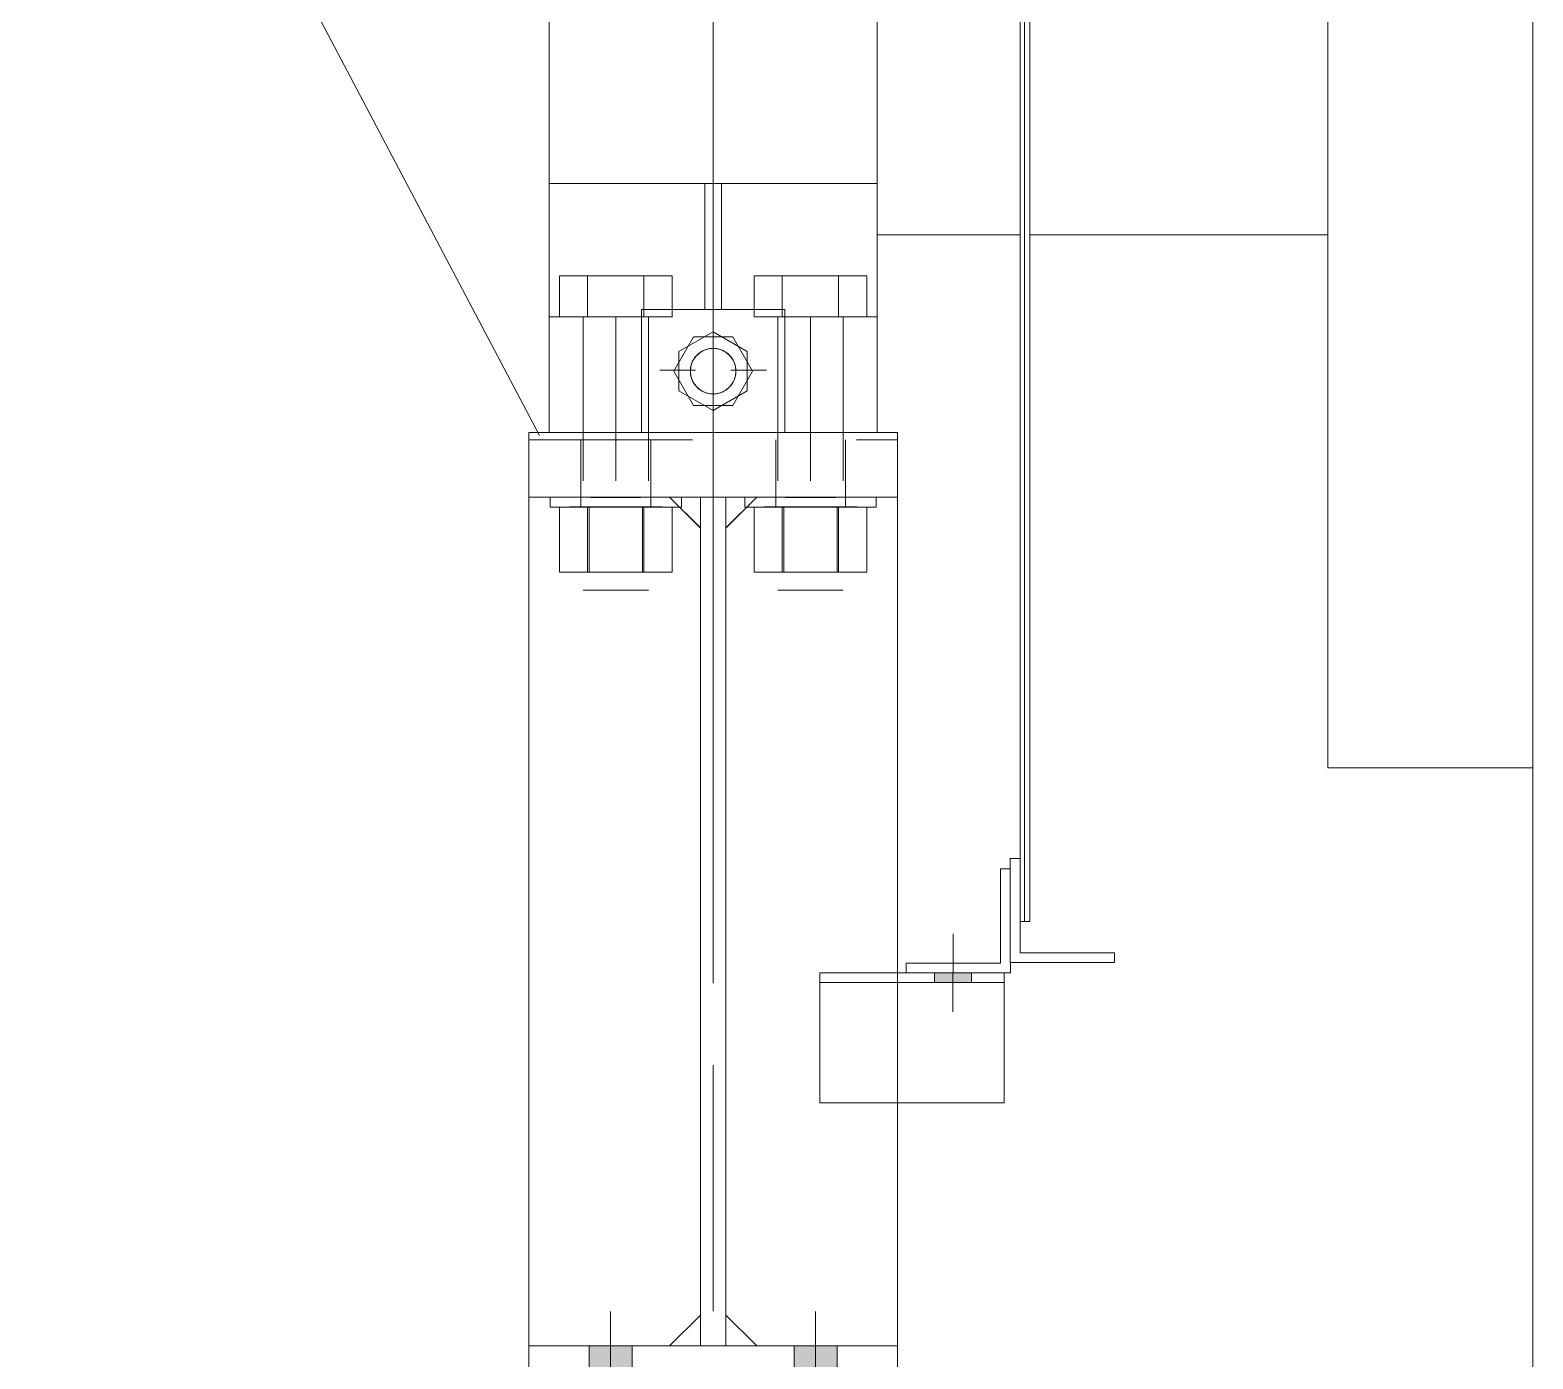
# Model space of a CAD drawing. Header units: millimetres. Extents: x 2 to 845, y 5 to 599.
# Drawn here: x 507.6 to 525.93, y 470.61 to 486.82 of the extents above; entities that cross this region are included whole.
import ezdxf

# ---------------------------------------------------------------- set-up
doc = ezdxf.new("R2010")
doc.units = ezdxf.units.MM
for name, pattern in [('XKITLINE00', [0]), ('XKITLINE02', [4, 2, -2]), ('XKITLINE06', [7, 3, -1, 2, -1])]:
    doc.linetypes.add(name, pattern=pattern)
for name, color, linetype, lineweight in [('Cota', 4, 'Continuous', 0), ('Grelha', 4, 'Continuous', 0), ('Marca da peça', 2, 'Continuous', 0), ('Objeto gráfico', 3, 'Continuous', 0), ('Parafuso', 3, 'Continuous', 0), ('Peça', 2, 'Continuous', 0)]:
    doc.layers.add(name, color=color, linetype=linetype, lineweight=lineweight)

# ---------------------------------------------------------------- blocks, each defined once
blk = doc.blocks.new('*A8')
at = {"layer": 'Grelha', "color": 7, "linetype": 'XKITLINE00', "lineweight": 0}
blk.add_line((515.93, 476.824), (515.93, 540.383), dxfattribs=at)
blk = doc.blocks.new('*A17')
at = {"layer": 'Peça', "color": 7, "linetype": 'XKITLINE02', "lineweight": 0}
for p, q in [((516.461, 481.119), (516.086, 480.744)), ((516.461, 481.119), (518.18, 481.119)), ((518.18, 481.119), (516.461, 481.119)), ((518.18, 470.769), (518.18, 481.119)), ((516.086, 480.744), (516.086, 471.144)), ((516.086, 471.144), (516.461, 470.769)), ((516.461, 470.769), (518.18, 470.769)), ((518.18, 470.769), (516.461, 470.769))]:
    blk.add_line(p, q, dxfattribs=at)
blk = doc.blocks.new('*A18')
at = {"layer": 'Peça', "color": 7, "linetype": 'XKITLINE02', "lineweight": 0}
for p, q in [((513.68, 481.12), (515.399, 481.12)), ((513.68, 481.12), (513.68, 470.77)), ((513.68, 481.12), (515.399, 481.12)), ((515.399, 481.12), (515.774, 480.745)), ((515.774, 480.745), (515.774, 471.145)), ((515.399, 470.77), (515.774, 471.145)), ((513.68, 470.77), (515.399, 470.77)), ((515.399, 470.77), (513.68, 470.77))]:
    blk.add_line(p, q, dxfattribs=at)
blk = doc.blocks.new('*A19')
at = {"layer": 'Peça', "color": 7, "linetype": 'XKITLINE02', "lineweight": 0}
for p, q in [((516.461, 481.12), (516.086, 480.745)), ((516.461, 481.12), (518.18, 481.12)), ((518.18, 481.12), (516.461, 481.12)), ((518.18, 470.77), (518.18, 481.12)), ((516.086, 480.745), (516.086, 471.145)), ((516.086, 471.145), (516.461, 470.77)), ((516.461, 470.77), (518.18, 470.77)), ((518.18, 470.77), (516.461, 470.77))]:
    blk.add_line(p, q, dxfattribs=at)
blk = doc.blocks.new('*A20')
at = {"layer": 'Peça', "color": 4, "linetype": 'XKITLINE00', "lineweight": 0}
for p, q in [((515.774, 481.12), (515.774, 470.769)), ((515.774, 481.119), (516.086, 481.119)), ((516.086, 470.769), (516.086, 481.12)), ((515.774, 470.769), (516.086, 470.769))]:
    blk.add_line(p, q, dxfattribs=at)
at = {"layer": 'Peça', "color": 7, "linetype": 'XKITLINE02', "lineweight": 0}
for p, q in [((515.774, 481.12), (516.086, 481.12)), ((515.774, 470.77), (516.086, 470.77))]:
    blk.add_line(p, q, dxfattribs=at)
blk = doc.blocks.new('*A21')
at = {"layer": 'Peça', "color": 7, "linetype": 'XKITLINE02', "lineweight": 0}
for p, q in [((515.449, 482.657), (515.69, 483.074)), ((515.69, 483.074), (516.171, 483.074)), ((515.69, 483.074), (516.171, 483.074)), ((516.171, 483.074), (516.411, 482.657)), ((515.449, 482.657), (515.69, 482.24)), ((516.411, 482.657), (516.171, 482.24)), ((515.69, 482.24), (516.171, 482.24)), ((516.171, 482.24), (515.69, 482.24))]:
    blk.add_line(p, q, dxfattribs=at)
for start, end in [(0, 180), (30, 210), (210, 30), (180, 0)]:
    blk.add_arc((515.93, 482.657), 0.278, start, end, dxfattribs=at)
blk = doc.blocks.new('*A22')
at = {"layer": 'Peça', "color": 7, "linetype": 'XKITLINE02', "lineweight": 0}
for p, q in [((515.513, 482.898), (515.93, 483.138)), ((515.93, 483.138), (515.513, 482.898)), ((515.93, 483.138), (516.347, 482.898)), ((515.93, 483.138), (515.93, 483.138)), ((515.93, 483.138), (516.347, 482.898)), ((515.513, 482.898), (515.513, 482.416)), ((516.347, 482.898), (516.347, 482.416)), ((515.93, 482.176), (515.513, 482.416)), ((515.93, 482.176), (515.513, 482.416)), ((516.347, 482.416), (515.93, 482.176)), ((515.93, 482.176), (516.347, 482.416)), ((515.93, 482.176), (515.93, 482.176))]:
    blk.add_line(p, q, dxfattribs=at)
blk = doc.blocks.new('*A23')
at = {"layer": 'Peça', "color": 7, "linetype": 'XKITLINE02', "lineweight": 0}
for p, q in [((515.055, 483.407), (515.055, 481.907)), ((515.055, 483.407), (516.805, 483.407)), ((516.805, 483.407), (515.055, 483.407)), ((516.805, 483.407), (516.805, 481.907)), ((516.805, 481.907), (515.055, 481.907)), ((515.055, 481.907), (515.055, 481.907)), ((515.055, 481.907), (516.805, 481.907)), ((516.805, 481.907), (516.805, 481.907))]:
    blk.add_line(p, q, dxfattribs=at)
blk = doc.blocks.new('*A24')
at = {"layer": 'Peça', "color": 7, "linetype": 'XKITLINE02', "lineweight": 0}
for p, q in [((515.69, 483.074), (515.449, 482.657)), ((516.171, 483.074), (515.69, 483.074)), ((515.69, 483.074), (516.171, 483.074)), ((516.411, 482.657), (516.171, 483.074)), ((515.449, 482.657), (515.69, 482.24)), ((516.411, 482.657), (516.171, 482.24)), ((515.69, 482.24), (516.171, 482.24)), ((516.171, 482.24), (515.69, 482.24))]:
    blk.add_line(p, q, dxfattribs=at)
at = {"layer": 'Peça', "color": 4, "linetype": 'XKITLINE00', "lineweight": 0}
for start, end in [(0, 180), (180, 0)]:
    blk.add_arc((515.93, 482.657), 0.278, start, end, dxfattribs=at)
at = {"layer": 'Peça', "color": 7, "linetype": 'XKITLINE02', "lineweight": 0}
for start, end in [(330, 150), (150, 330)]:
    blk.add_arc((515.93, 482.657), 0.278, start, end, dxfattribs=at)
blk = doc.blocks.new('*A25')
at = {"layer": 'Peça', "color": 4, "linetype": 'XKITLINE00', "lineweight": 0}
for p, q in [((515.93, 483.138), (515.513, 482.898)), ((516.347, 482.898), (515.93, 483.138)), ((515.93, 483.138), (515.93, 483.138)), ((515.513, 482.898), (515.513, 482.416)), ((516.347, 482.416), (516.347, 482.898)), ((515.513, 482.416), (515.93, 482.176)), ((515.93, 482.176), (516.347, 482.416)), ((515.93, 482.176), (515.93, 482.176))]:
    blk.add_line(p, q, dxfattribs=at)
at = {"layer": 'Peça', "color": 7, "linetype": 'XKITLINE02', "lineweight": 0}
for p, q in [((515.93, 483.138), (515.513, 482.898)), ((515.93, 483.138), (516.347, 482.898)), ((515.93, 482.176), (515.513, 482.416)), ((515.93, 482.176), (516.347, 482.416))]:
    blk.add_line(p, q, dxfattribs=at)
blk = doc.blocks.new('*A26')
at = {"layer": 'Peça', "color": 7, "linetype": 'XKITLINE02', "lineweight": 0}
for p, q in [((515.93, 483.138), (515.513, 482.898)), ((515.93, 483.138), (515.513, 482.898)), ((516.347, 482.898), (515.93, 483.138)), ((515.93, 483.138), (515.93, 483.138)), ((515.93, 483.138), (516.347, 482.898)), ((515.513, 482.898), (515.513, 482.416)), ((516.347, 482.416), (516.347, 482.898)), ((515.513, 482.416), (515.93, 482.176)), ((515.93, 482.176), (515.513, 482.416)), ((515.93, 482.176), (516.347, 482.416)), ((515.93, 482.176), (516.347, 482.416)), ((515.93, 482.176), (515.93, 482.176))]:
    blk.add_line(p, q, dxfattribs=at)
blk = doc.blocks.new('*A27')
at = {"layer": 'Peça', "color": 4, "linetype": 'XKITLINE00', "lineweight": 0}
for p, q in [((515.055, 481.907), (515.055, 483.407)), ((515.055, 483.407), (516.805, 483.407)), ((516.805, 483.407), (516.805, 481.907))]:
    blk.add_line(p, q, dxfattribs=at)
at = {"layer": 'Peça', "color": 7, "linetype": 'XKITLINE02', "lineweight": 0}
for p, q in [((515.055, 483.407), (516.805, 483.407)), ((516.805, 481.907), (515.055, 481.907)), ((515.055, 481.907), (515.055, 481.907)), ((515.055, 481.907), (516.805, 481.907)), ((515.055, 481.907), (515.055, 481.907)), ((516.805, 481.907), (516.805, 481.907)), ((516.805, 481.907), (516.805, 481.907))]:
    blk.add_line(p, q, dxfattribs=at)
blk = doc.blocks.new('*A28')
at = {"layer": 'Parafuso', "color": 7, "linetype": 'XKITLINE02', "lineweight": 0}
for p, q in [((514.743, 483.319), (514.743, 481.119)), ((514.743, 483.319), (514.743, 481.119)), ((517.118, 483.319), (517.118, 481.119)), ((517.118, 483.319), (517.118, 481.119)), ((514.318, 481.819), (514.318, 481.119)), ((514.318, 481.819), (514.318, 481.119)), ((515.168, 481.819), (515.168, 481.119)), ((515.168, 481.819), (515.168, 481.119)), ((516.693, 481.819), (516.693, 481.119)), ((516.693, 481.819), (516.693, 481.119)), ((517.543, 481.819), (517.543, 481.119)), ((517.543, 481.819), (517.543, 481.119))]:
    blk.add_line(p, q, dxfattribs=at)
blk = doc.blocks.new('*A29')
at = {"layer": 'Parafuso'}
for points in [[(514.418, 470.294), (514.418, 470.769), (514.943, 470.769), (514.943, 470.294)], [(514.418, 470.294), (514.418, 470.769), (514.943, 470.769), (514.943, 470.294)], [(514.418, 470.294), (514.418, 470.769), (514.943, 470.769), (514.943, 470.294)], [(514.418, 470.294), (514.418, 470.769), (514.943, 470.769), (514.943, 470.294)], [(516.918, 470.294), (516.918, 470.769), (517.443, 470.769), (517.443, 470.294)]]:
    blk.add_hatch(color=7, dxfattribs=at).paths.add_polyline_path(points, flags=17)
at = {"layer": 'Parafuso', "color": 7, "linetype": 'XKITLINE00', "lineweight": 0}
for p, q in [((514.68, 471.189), (514.68, 469.602)), ((514.68, 471.189), (514.68, 469.602)), ((514.68, 471.189), (514.68, 469.602)), ((514.68, 471.189), (514.68, 469.602)), ((517.18, 471.189), (517.18, 469.602)), ((514.418, 470.769), (514.418, 470.294)), ((514.418, 470.769), (514.418, 470.294)), ((514.418, 470.769), (514.418, 470.294)), ((514.418, 470.769), (514.418, 470.294)), ((514.943, 470.769), (514.943, 470.294)), ((514.943, 470.769), (514.943, 470.294)), ((514.943, 470.769), (514.943, 470.294)), ((514.943, 470.769), (514.943, 470.294)), ((516.918, 470.769), (516.918, 470.294)), ((517.443, 470.769), (517.443, 470.294))]:
    blk.add_line(p, q, dxfattribs=at)
at = {"layer": 'Parafuso', "color": 7, "linetype": 'XKITLINE02', "lineweight": 0}
for p, q in [((517.18, 471.189), (517.18, 469.602)), ((517.18, 471.189), (517.18, 469.602)), ((517.18, 471.189), (517.18, 469.602)), ((516.918, 470.769), (516.918, 470.294)), ((516.918, 470.769), (516.918, 470.294)), ((516.918, 470.769), (516.918, 470.294)), ((517.443, 470.769), (517.443, 470.294)), ((517.443, 470.769), (517.443, 470.294)), ((517.443, 470.769), (517.443, 470.294))]:
    blk.add_line(p, q, dxfattribs=at)
blk = doc.blocks.new('*A30')
at = {"layer": 'Parafuso', "color": 7, "linetype": 'XKITLINE00', "lineweight": 0}
for p, q in [((515.93, 483.317), (515.93, 482.884)), ((515.28, 482.667), (515.713, 482.667)), ((516.58, 482.667), (516.147, 482.667)), ((515.93, 482.017), (515.93, 482.45))]:
    blk.add_line(p, q, dxfattribs=at)
blk = doc.blocks.new('*A31')
at = {"layer": 'Parafuso', "color": 7, "linetype": 'XKITLINE00', "lineweight": 0}
for p, q in [((515.93, 483.317), (515.93, 482.884)), ((515.28, 482.667), (515.713, 482.667)), ((516.58, 482.667), (516.147, 482.667)), ((515.93, 482.017), (515.93, 482.45))]:
    blk.add_line(p, q, dxfattribs=at)
blk = doc.blocks.new('*A32')
at = {"layer": 'Peça', "color": 1, "linetype": 'XKITLINE00', "lineweight": 0}
for p, q in [((517.93, 484.319), (519.674, 484.319)), ((519.793, 484.319), (523.43, 484.319))]:
    blk.add_line(p, q, dxfattribs=at)
blk = doc.blocks.new('*A33')
at = {"layer": 'Peça', "color": 1, "linetype": 'XKITLINE00', "lineweight": 0}
for p, q in [((513.93, 490.369), (517.93, 490.369)), ((513.93, 487.319), (513.93, 490.369)), ((517.93, 487.319), (517.93, 490.369)), ((513.93, 487.319), (517.93, 487.319)), ((513.93, 487.319), (513.93, 483.319)), ((517.93, 487.319), (517.93, 483.319)), ((513.93, 484.944), (517.93, 484.944)), ((515.83, 483.407), (515.83, 484.944)), ((516.03, 483.407), (516.03, 484.944)), ((513.93, 483.319), (515.055, 483.319)), ((513.93, 481.907), (513.93, 483.319)), ((516.805, 483.319), (517.93, 483.319)), ((517.93, 483.319), (517.93, 481.907))]:
    blk.add_line(p, q, dxfattribs=at)
blk = doc.blocks.new('*A46')
at = {"layer": 'Peça', "color": 1, "linetype": 'XKITLINE00', "lineweight": 0}
for p, q in [((523.43, 494.319), (523.43, 477.819)), ((523.43, 477.819), (525.93, 477.819))]:
    blk.add_line(p, q, dxfattribs=at)
blk = doc.blocks.new('*A47')
at = {"layer": 'Peça', "color": 1, "linetype": 'XKITLINE00', "lineweight": 0}
blk.add_line((525.93, 470.452), (525.93, 494.919), dxfattribs=at)
blk = doc.blocks.new('*A51')
at = {"layer": 'Parafuso'}
blk.add_hatch(color=7, dxfattribs=at).paths.add_polyline_path([(518.631, 475.2), (518.631, 475.319), (519.081, 475.319), (519.081, 475.2)], flags=17)
at = {"layer": 'Parafuso', "color": 7, "linetype": 'XKITLINE00', "lineweight": 0}
for p, q in [((518.856, 475.795), (518.855, 474.843)), ((518.631, 475.319), (518.631, 475.2)), ((519.081, 475.319), (519.081, 475.2))]:
    blk.add_line(p, q, dxfattribs=at)
blk = doc.blocks.new('*A52')
at = {"layer": 'Peça', "color": 1, "linetype": 'XKITLINE00', "lineweight": 0}
for p, q in [((519.437, 475.438), (519.437, 476.589)), ((519.437, 476.589), (519.555, 476.589)), ((518.286, 475.319), (518.286, 475.438)), ((518.286, 475.438), (519.437, 475.438)), ((519.556, 475.319), (519.556, 475.444)), ((519.481, 475.319), (519.556, 475.319))]:
    blk.add_line(p, q, dxfattribs=at)
blk = doc.blocks.new('*A53')
at = {"layer": 'Peça', "color": 4, "linetype": 'XKITLINE00', "lineweight": 0}
for p, q in [((517.231, 475.319), (517.231, 473.732)), ((519.481, 475.319), (517.231, 475.319)), ((517.231, 475.2), (519.481, 475.2)), ((519.481, 475.319), (519.48, 473.732)), ((517.231, 473.732), (519.48, 473.732))]:
    blk.add_line(p, q, dxfattribs=at)
at = {"layer": 'Peça', "color": 7, "linetype": 'XKITLINE02', "lineweight": 0}
for p, q in [((517.231, 475.319), (517.231, 475.319)), ((517.231, 475.319), (519.481, 475.319)), ((517.231, 475.2), (519.481, 475.2)), ((519.481, 475.319), (519.481, 475.319))]:
    blk.add_line(p, q, dxfattribs=at)
blk = doc.blocks.new('*A54')
at = {"layer": 'Peça', "color": 7, "linetype": 'XKITLINE02', "lineweight": 0}
for p, q in [((517.231, 475.319), (519.481, 475.319)), ((517.231, 473.732), (517.231, 475.319)), ((519.481, 475.319), (517.231, 475.319)), ((517.231, 475.2), (519.481, 475.2)), ((517.231, 475.2), (519.481, 475.2)), ((519.481, 475.319), (519.48, 473.732)), ((519.48, 473.732), (517.231, 473.732))]:
    blk.add_line(p, q, dxfattribs=at)
blk = doc.blocks.new('*A57')
at = {"layer": 'Parafuso'}
blk.add_hatch(color=7, dxfattribs=at).paths.add_polyline_path([(518.631, 475.2), (518.631, 475.319), (519.081, 475.319), (519.081, 475.2)], flags=17)
at = {"layer": 'Parafuso', "color": 7, "linetype": 'XKITLINE00', "lineweight": 0}
for p, q in [((518.856, 475.796), (518.855, 474.843)), ((518.631, 475.319), (518.631, 475.2)), ((519.081, 475.319), (519.081, 475.2))]:
    blk.add_line(p, q, dxfattribs=at)
blk = doc.blocks.new('*A58')
at = {"layer": 'Peça', "color": 1, "linetype": 'XKITLINE00', "lineweight": 0}
for p, q in [((519.437, 476.589), (519.555, 476.589)), ((518.286, 475.438), (519.437, 475.438))]:
    blk.add_line(p, q, dxfattribs=at)
blk = doc.blocks.new('*A61')
at = {"layer": 'Peça', "color": 1, "linetype": 'XKITLINE00', "lineweight": 0}
for p, q in [((519.674, 495.444), (519.727, 495.444)), ((519.674, 475.944), (519.674, 495.444)), ((519.727, 475.944), (519.727, 495.444)), ((519.727, 475.944), (519.674, 475.944))]:
    blk.add_line(p, q, dxfattribs=at)
blk = doc.blocks.new('*A62')
at = {"layer": 'Peça', "color": 1, "linetype": 'XKITLINE00', "lineweight": 0}
for p, q in [((519.555, 476.714), (519.674, 476.714)), ((519.555, 475.444), (519.555, 476.714)), ((519.674, 476.714), (519.674, 475.563)), ((519.674, 475.563), (520.825, 475.563)), ((520.825, 475.444), (520.825, 475.563)), ((520.825, 475.444), (519.555, 475.444))]:
    blk.add_line(p, q, dxfattribs=at)
blk = doc.blocks.new('*A63')
at = {"layer": 'Peça', "color": 1, "linetype": 'XKITLINE00', "lineweight": 0}
for p, q in [((519.727, 495.444), (519.793, 495.444)), ((519.793, 475.944), (519.793, 495.444)), ((519.727, 475.944), (519.793, 475.944))]:
    blk.add_line(p, q, dxfattribs=at)
blk = doc.blocks.new('*A66')
at = {"layer": 'Peça', "color": 7, "linetype": 'XKITLINE02', "lineweight": 0}
for p, q in [((515.513, 482.898), (515.93, 483.138)), ((515.93, 483.138), (515.513, 482.898)), ((515.93, 483.138), (516.347, 482.898)), ((515.93, 483.138), (515.93, 483.138)), ((516.347, 482.898), (515.93, 483.138)), ((515.513, 482.416), (515.513, 482.898)), ((516.347, 482.898), (516.347, 482.416)), ((515.93, 482.176), (515.513, 482.416)), ((515.513, 482.416), (515.93, 482.176)), ((516.347, 482.416), (515.93, 482.176)), ((515.93, 482.176), (516.347, 482.416)), ((515.93, 482.176), (515.93, 482.176))]:
    blk.add_line(p, q, dxfattribs=at)
blk = doc.blocks.new('*A86')
at = {"layer": 'Peça', "color": 4, "linetype": 'XKITLINE00', "lineweight": 0}
for p, q in [((513.68, 470.77), (513.68, 470.452)), ((513.68, 470.769), (518.18, 470.769)), ((518.18, 470.77), (518.18, 470.452))]:
    blk.add_line(p, q, dxfattribs=at)
at = {"layer": 'Peça', "color": 7, "linetype": 'XKITLINE02', "lineweight": 0}
for p, q in [((513.68, 470.77), (518.18, 470.77)), ((513.68, 470.452), (513.68, 470.294)), ((518.18, 470.452), (518.18, 470.294)), ((513.68, 470.295), (518.18, 470.295)), ((513.68, 470.294), (518.18, 470.294))]:
    blk.add_line(p, q, dxfattribs=at)
blk = doc.blocks.new('*A87')
at = {"layer": 'Peça', "color": 7, "linetype": 'XKITLINE02', "lineweight": 0}
for p, q in [((516.43, 480.206), (516.43, 481)), ((516.725, 481), (516.43, 481)), ((516.43, 481), (516.774, 481)), ((517.316, 481), (516.725, 481)), ((516.774, 480.206), (516.774, 481)), ((516.774, 481), (517.461, 481)), ((516.793, 481), (517.805, 481)), ((516.793, 480.206), (516.793, 481)), ((516.955, 481), (516.836, 481)), ((517.28, 481), (517.399, 481)), ((517.443, 480.206), (517.443, 481)), ((517.461, 481), (517.461, 480.206)), ((517.805, 481), (517.461, 481)), ((517.805, 480.206), (517.805, 481)), ((516.774, 480.206), (516.43, 480.206)), ((516.43, 480.206), (516.774, 480.206)), ((516.774, 480.206), (517.805, 480.206)), ((517.461, 480.206), (516.774, 480.206)), ((516.793, 480.206), (516.955, 480.206)), ((516.836, 480.206), (516.955, 480.206)), ((517.28, 480.206), (517.443, 480.206)), ((517.805, 480.206), (517.461, 480.206))]:
    blk.add_line(p, q, dxfattribs=at)
blk = doc.blocks.new('*A88')
at = {"layer": 'Peça', "color": 7, "linetype": 'XKITLINE02', "lineweight": 0}
for p, q in [((513.943, 481), (513.943, 481.119)), ((514.004, 481.119), (513.943, 481.119)), ((513.943, 481.119), (514.004, 481.119)), ((514.177, 481.119), (514.004, 481.119)), ((514.004, 481.119), (514.177, 481.119)), ((514.437, 481.118), (514.177, 481.119)), ((514.177, 481.119), (514.437, 481.119)), ((514.318, 481), (514.318, 481.119)), ((514.35, 481.119), (514.318, 481.119)), ((514.318, 481.119), (514.35, 481.119)), ((514.442, 481.119), (514.35, 481.119)), ((514.35, 481.119), (514.442, 481.119)), ((514.437, 481.119), (514.743, 481.119)), ((514.743, 481.118), (514.437, 481.118)), ((514.58, 481.119), (514.442, 481.119)), ((514.442, 481.119), (514.58, 481.119)), ((514.743, 481.119), (514.58, 481.119)), ((514.58, 481.119), (514.743, 481.119)), ((514.905, 481.119), (514.743, 481.119)), ((514.743, 481.119), (514.905, 481.119)), ((514.743, 481.119), (515.049, 481.119)), ((515.049, 481.118), (514.743, 481.118)), ((515.043, 481.119), (514.905, 481.119)), ((514.905, 481.119), (515.043, 481.119)), ((515.135, 481.119), (515.043, 481.119)), ((515.043, 481.119), (515.135, 481.119)), ((515.308, 481.119), (515.049, 481.118)), ((515.049, 481.119), (515.308, 481.119)), ((515.168, 481.119), (515.135, 481.119)), ((515.135, 481.119), (515.156, 481.119)), ((515.156, 481.119), (515.168, 481.119)), ((515.168, 481), (515.168, 481.119)), ((515.482, 481.119), (515.308, 481.119)), ((515.308, 481.119), (515.482, 481.119)), ((515.543, 481.119), (515.482, 481.119)), ((514.004, 481), (513.943, 481)), ((513.943, 481), (514.004, 481)), ((514.177, 481), (514.004, 481)), ((514.004, 481), (514.177, 481)), ((514.437, 481.001), (514.177, 481)), ((514.177, 481), (514.437, 481)), ((514.35, 481), (514.318, 481)), ((514.318, 481), (514.35, 481)), ((514.442, 481), (514.35, 481)), ((514.35, 481), (514.442, 481)), ((514.743, 481.001), (514.437, 481.001)), ((514.437, 481), (514.743, 481)), ((514.58, 481), (514.442, 481)), ((514.442, 481), (514.58, 481)), ((514.743, 481), (514.58, 481)), ((514.58, 481), (514.743, 481)), ((515.049, 481.001), (514.743, 481.001)), ((514.905, 481), (514.743, 481)), ((514.743, 481), (514.905, 481)), ((514.743, 481), (515.049, 481)), ((515.043, 481), (514.905, 481)), ((514.905, 481), (515.043, 481)), ((515.135, 481), (515.043, 481)), ((515.043, 481), (515.135, 481)), ((515.308, 481), (515.049, 481.001)), ((515.049, 481), (515.308, 481)), ((515.135, 481), (515.168, 481)), ((515.135, 481), (515.156, 481)), ((515.156, 481), (515.168, 481)), ((515.482, 481), (515.308, 481)), ((515.308, 481), (515.482, 481)), ((515.482, 481), (515.543, 481)), ((515.482, 481), (515.518, 481))]:
    blk.add_line(p, q, dxfattribs=at)
at = {"layer": 'Peça', "color": 4, "linetype": 'XKITLINE00', "lineweight": 0}
for p, q in [((515.482, 481.119), (515.543, 481.119)), ((515.543, 481), (515.543, 481.119)), ((515.518, 481), (515.543, 481))]:
    blk.add_line(p, q, dxfattribs=at)
blk = doc.blocks.new('*A89')
at = {"layer": 'Peça', "color": 4, "linetype": 'XKITLINE00', "lineweight": 0}
for p, q in [((516.43, 483.819), (516.774, 483.819)), ((516.43, 483.819), (516.43, 483.407)), ((516.774, 483.819), (517.461, 483.819)), ((516.774, 483.819), (516.774, 483.407)), ((517.461, 483.819), (517.805, 483.819)), ((517.461, 483.819), (517.461, 483.319)), ((517.805, 483.319), (517.805, 483.819))]:
    blk.add_line(p, q, dxfattribs=at)
at = {"layer": 'Peça', "color": 7, "linetype": 'XKITLINE02', "lineweight": 0}
for p, q in [((516.774, 483.819), (516.43, 483.819)), ((517.461, 483.819), (516.774, 483.819)), ((516.774, 483.819), (516.774, 483.819)), ((517.461, 483.819), (517.461, 483.819)), ((517.805, 483.819), (517.461, 483.819)), ((516.43, 483.407), (516.43, 483.319)), ((516.774, 483.319), (516.43, 483.319)), ((516.43, 483.319), (516.774, 483.319)), ((516.721, 483.319), (516.721, 479.987)), ((516.721, 483.319), (516.919, 483.319)), ((516.774, 483.407), (516.774, 483.319)), ((516.774, 483.319), (517.461, 483.319)), ((517.461, 483.319), (516.774, 483.319)), ((516.774, 483.319), (516.919, 483.319)), ((517.316, 483.319), (517.515, 483.319)), ((517.316, 483.319), (517.461, 483.319)), ((517.461, 483.319), (517.805, 483.319)), ((517.805, 483.319), (517.461, 483.319)), ((517.515, 483.319), (517.515, 479.987)), ((516.721, 479.987), (517.515, 479.987)), ((516.774, 479.987), (517.461, 479.987))]:
    blk.add_line(p, q, dxfattribs=at)
blk = doc.blocks.new('*A90')
at = {"layer": 'Peça', "color": 4, "linetype": 'XKITLINE00', "lineweight": 0}
for p, q in [((513.68, 481.907), (513.68, 481.907)), ((518.18, 481.907), (513.68, 481.907)), ((513.68, 481.907), (513.68, 481.119)), ((518.18, 481.907), (518.18, 481.907)), ((518.18, 481.119), (518.18, 481.907)), ((513.68, 481.119), (513.68, 481.12)), ((513.68, 481.119), (518.18, 481.119)), ((518.18, 481.12), (518.18, 481.119))]:
    blk.add_line(p, q, dxfattribs=at)
at = {"layer": 'Peça', "color": 7, "linetype": 'XKITLINE02', "lineweight": 0}
for p, q in [((513.68, 481.907), (513.68, 481.907)), ((518.18, 481.907), (513.68, 481.907)), ((518.18, 481.907), (513.68, 481.907)), ((513.68, 481.907), (518.18, 481.907)), ((513.68, 481.82), (518.18, 481.82)), ((513.68, 481.819), (518.18, 481.819)), ((518.18, 481.907), (518.18, 481.907)), ((518.18, 481.907), (518.18, 481.907)), ((518.18, 481.819), (518.18, 481.82)), ((513.68, 481.12), (518.18, 481.12))]:
    blk.add_line(p, q, dxfattribs=at)
blk = doc.blocks.new('*A91')
at = {"layer": 'Peça', "color": 4, "linetype": 'XKITLINE00', "lineweight": 0}
for p, q in [((516.318, 481), (516.318, 481.119)), ((516.318, 481.119), (516.379, 481.119)), ((516.318, 481), (516.342, 481))]:
    blk.add_line(p, q, dxfattribs=at)
at = {"layer": 'Peça', "color": 7, "linetype": 'XKITLINE02', "lineweight": 0}
for p, q in [((516.379, 481.119), (516.318, 481.119)), ((516.552, 481.119), (516.379, 481.119)), ((516.379, 481.119), (516.552, 481.119)), ((516.812, 481.118), (516.552, 481.119)), ((516.552, 481.119), (516.812, 481.119)), ((516.693, 481), (516.693, 481.119)), ((516.725, 481.119), (516.693, 481.119)), ((516.693, 481.119), (516.725, 481.119)), ((516.817, 481.119), (516.725, 481.119)), ((516.725, 481.119), (516.817, 481.119)), ((516.812, 481.119), (517.118, 481.119)), ((517.118, 481.118), (516.812, 481.118)), ((516.955, 481.119), (516.817, 481.119)), ((516.817, 481.119), (516.955, 481.119)), ((517.118, 481.119), (516.955, 481.119)), ((516.955, 481.119), (517.118, 481.119)), ((517.28, 481.119), (517.118, 481.119)), ((517.118, 481.119), (517.28, 481.119)), ((517.118, 481.119), (517.424, 481.119)), ((517.424, 481.118), (517.118, 481.118)), ((517.418, 481.119), (517.28, 481.119)), ((517.28, 481.119), (517.418, 481.119)), ((517.51, 481.119), (517.418, 481.119)), ((517.418, 481.119), (517.51, 481.119)), ((517.683, 481.119), (517.424, 481.118)), ((517.424, 481.119), (517.683, 481.119)), ((517.543, 481.119), (517.51, 481.119)), ((517.51, 481.119), (517.531, 481.119)), ((517.531, 481.119), (517.543, 481.119)), ((517.543, 481), (517.543, 481.119)), ((517.857, 481.119), (517.683, 481.119)), ((517.683, 481.119), (517.857, 481.119)), ((517.918, 481.119), (517.857, 481.119)), ((517.857, 481.119), (517.918, 481.119)), ((517.918, 481), (517.918, 481.119)), ((516.318, 481), (516.379, 481)), ((516.342, 481), (516.379, 481)), ((516.552, 481), (516.379, 481)), ((516.379, 481), (516.552, 481)), ((516.812, 481.001), (516.552, 481)), ((516.552, 481), (516.812, 481)), ((516.725, 481), (516.693, 481)), ((516.693, 481), (516.725, 481)), ((516.817, 481), (516.725, 481)), ((516.725, 481), (516.817, 481)), ((517.118, 481.001), (516.812, 481.001)), ((516.812, 481), (517.118, 481)), ((516.955, 481), (516.817, 481)), ((516.817, 481), (516.955, 481)), ((517.118, 481), (516.955, 481)), ((516.955, 481), (517.118, 481)), ((517.424, 481.001), (517.118, 481.001)), ((517.28, 481), (517.118, 481)), ((517.118, 481), (517.28, 481)), ((517.118, 481), (517.424, 481)), ((517.418, 481), (517.28, 481)), ((517.28, 481), (517.418, 481)), ((517.51, 481), (517.418, 481)), ((517.418, 481), (517.51, 481)), ((517.683, 481), (517.424, 481.001)), ((517.424, 481), (517.683, 481)), ((517.51, 481), (517.543, 481)), ((517.51, 481), (517.531, 481)), ((517.531, 481), (517.543, 481)), ((517.857, 481), (517.683, 481)), ((517.683, 481), (517.857, 481)), ((517.857, 481), (517.918, 481)), ((517.918, 481), (517.857, 481))]:
    blk.add_line(p, q, dxfattribs=at)
blk = doc.blocks.new('*A92')
at = {"layer": 'Peça', "color": 7, "linetype": 'XKITLINE02', "lineweight": 0}
for p, q in [((514.055, 480.206), (514.055, 481)), ((514.35, 481), (514.055, 481)), ((514.055, 481), (514.399, 481)), ((514.941, 481), (514.35, 481)), ((514.399, 480.206), (514.399, 481)), ((514.399, 481), (515.086, 481)), ((514.418, 481), (515.43, 481)), ((514.418, 480.206), (514.418, 481)), ((514.58, 481), (514.461, 481)), ((514.905, 481), (515.024, 481)), ((515.068, 480.206), (515.068, 481)), ((515.086, 481), (515.086, 480.206)), ((515.43, 481), (515.086, 481)), ((515.43, 480.206), (515.43, 481)), ((514.399, 480.206), (514.055, 480.206)), ((514.055, 480.206), (514.399, 480.206)), ((514.399, 480.206), (515.43, 480.206)), ((515.086, 480.206), (514.399, 480.206)), ((514.418, 480.206), (514.58, 480.206)), ((514.461, 480.206), (514.58, 480.206)), ((514.905, 480.206), (515.068, 480.206)), ((515.43, 480.206), (515.086, 480.206))]:
    blk.add_line(p, q, dxfattribs=at)
blk = doc.blocks.new('*A93')
at = {"layer": 'Peça', "color": 4, "linetype": 'XKITLINE00', "lineweight": 0}
for p, q in [((514.055, 483.819), (514.399, 483.819)), ((514.055, 483.319), (514.055, 483.819)), ((514.399, 483.819), (515.086, 483.819)), ((514.399, 483.819), (514.399, 483.319)), ((515.086, 483.819), (515.086, 483.407)), ((515.086, 483.819), (515.43, 483.819)), ((515.43, 483.819), (515.43, 483.407))]:
    blk.add_line(p, q, dxfattribs=at)
at = {"layer": 'Peça', "color": 7, "linetype": 'XKITLINE02', "lineweight": 0}
for p, q in [((514.399, 483.819), (514.055, 483.819)), ((515.086, 483.819), (514.399, 483.819)), ((514.399, 483.819), (514.399, 483.819)), ((515.086, 483.819), (515.086, 483.819)), ((515.43, 483.819), (515.086, 483.819)), ((514.399, 483.319), (514.055, 483.319)), ((514.055, 483.319), (514.399, 483.319)), ((514.346, 483.319), (514.346, 479.987)), ((514.346, 483.319), (514.544, 483.319)), ((514.399, 483.319), (515.086, 483.319)), ((515.086, 483.319), (514.399, 483.319)), ((514.399, 483.319), (514.544, 483.319)), ((514.941, 483.319), (515.14, 483.319)), ((514.941, 483.319), (515.086, 483.319)), ((515.086, 483.407), (515.086, 483.319)), ((515.086, 483.319), (515.43, 483.319)), ((515.43, 483.319), (515.086, 483.319)), ((515.14, 483.319), (515.14, 479.987)), ((515.43, 483.407), (515.43, 483.319)), ((514.346, 479.987), (515.14, 479.987)), ((514.399, 479.987), (515.086, 479.987))]:
    blk.add_line(p, q, dxfattribs=at)
blk = doc.blocks.new('*A94')
at = {"layer": 'Peça', "color": 7, "linetype": 'XKITLINE02', "lineweight": 0}
for p, q in [((516.318, 481), (516.318, 481.119)), ((516.379, 481.119), (516.318, 481.119)), ((516.318, 481.119), (516.379, 481.119)), ((516.552, 481.119), (516.379, 481.119)), ((516.379, 481.119), (516.552, 481.119)), ((516.812, 481.119), (516.552, 481.119)), ((516.552, 481.119), (516.812, 481.119)), ((516.693, 481), (516.693, 481.119)), ((516.725, 481.119), (516.693, 481.119)), ((516.693, 481.119), (516.725, 481.119)), ((516.817, 481.119), (516.725, 481.119)), ((516.725, 481.119), (516.817, 481.119)), ((517.118, 481.118), (516.812, 481.119)), ((516.812, 481.119), (517.118, 481.119)), ((516.955, 481.119), (516.817, 481.119)), ((516.817, 481.119), (516.955, 481.119)), ((517.118, 481.119), (516.955, 481.119)), ((516.955, 481.119), (517.118, 481.119)), ((517.28, 481.119), (517.118, 481.119)), ((517.118, 481.119), (517.28, 481.119)), ((517.424, 481.119), (517.118, 481.118)), ((517.118, 481.119), (517.424, 481.119)), ((517.418, 481.119), (517.28, 481.119)), ((517.28, 481.119), (517.418, 481.119)), ((517.51, 481.119), (517.418, 481.119)), ((517.418, 481.119), (517.51, 481.119)), ((517.683, 481.119), (517.424, 481.119)), ((517.424, 481.119), (517.683, 481.119)), ((517.543, 481.119), (517.51, 481.119)), ((517.51, 481.119), (517.531, 481.119)), ((517.531, 481.119), (517.543, 481.119)), ((517.543, 481), (517.543, 481.119)), ((517.857, 481.119), (517.683, 481.119)), ((517.683, 481.119), (517.857, 481.119)), ((517.918, 481.119), (517.857, 481.119)), ((517.857, 481.119), (517.918, 481.119)), ((517.918, 481), (517.918, 481.119)), ((516.379, 481), (516.318, 481)), ((516.318, 481), (516.379, 481)), ((516.552, 481.001), (516.379, 481)), ((516.379, 481), (516.552, 481)), ((516.812, 481.001), (516.552, 481.001)), ((516.552, 481), (516.812, 481)), ((516.725, 481), (516.693, 481)), ((516.693, 481), (516.725, 481)), ((516.817, 481), (516.725, 481)), ((516.725, 481), (516.817, 481)), ((517.118, 481.001), (516.812, 481.001)), ((516.812, 481), (517.118, 481)), ((516.955, 481), (516.817, 481)), ((516.817, 481), (516.955, 481)), ((517.118, 481), (516.955, 481)), ((516.955, 481), (517.118, 481)), ((517.424, 481.001), (517.118, 481.001)), ((517.28, 481), (517.118, 481)), ((517.118, 481), (517.28, 481)), ((517.118, 481), (517.424, 481)), ((517.418, 481), (517.28, 481)), ((517.28, 481), (517.418, 481)), ((517.51, 481), (517.418, 481)), ((517.418, 481), (517.51, 481)), ((517.683, 481.001), (517.424, 481.001)), ((517.424, 481), (517.683, 481)), ((517.51, 481), (517.543, 481)), ((517.51, 481), (517.531, 481)), ((517.531, 481), (517.543, 481)), ((517.857, 481), (517.683, 481.001)), ((517.683, 481), (517.857, 481)), ((517.857, 481), (517.918, 481)), ((517.918, 481), (517.857, 481))]:
    blk.add_line(p, q, dxfattribs=at)
blk = doc.blocks.new('*A95')
at = {"layer": 'Peça', "color": 7, "linetype": 'XKITLINE02', "lineweight": 0}
for p, q in [((516.43, 480.206), (516.43, 481)), ((516.725, 481), (516.43, 481)), ((516.43, 481), (516.774, 481)), ((517.316, 481), (516.725, 481)), ((516.774, 480.206), (516.774, 481)), ((516.774, 481), (517.316, 481)), ((517.805, 481), (516.793, 481)), ((516.793, 480.206), (516.793, 481)), ((517.607, 481), (517.316, 481)), ((517.443, 480.206), (517.443, 481)), ((517.461, 481), (517.461, 480.206)), ((517.805, 480.206), (517.805, 481)), ((516.774, 480.206), (516.43, 480.206)), ((516.43, 480.206), (516.774, 480.206)), ((516.774, 480.206), (517.805, 480.206)), ((517.316, 480.206), (516.774, 480.206)), ((516.955, 480.206), (516.793, 480.206)), ((517.805, 480.206), (516.836, 480.206))]:
    blk.add_line(p, q, dxfattribs=at)
blk = doc.blocks.new('*A96')
at = {"layer": 'Peça', "color": 7, "linetype": 'XKITLINE02', "lineweight": 0}
for p, q in [((516.774, 483.819), (516.43, 483.819)), ((516.43, 483.819), (516.774, 483.819)), ((516.43, 483.319), (516.43, 483.819)), ((517.461, 483.819), (516.774, 483.819)), ((516.774, 483.819), (517.461, 483.819)), ((516.774, 483.819), (516.774, 483.319)), ((517.461, 483.819), (517.461, 483.319)), ((517.461, 483.819), (517.805, 483.819)), ((517.805, 483.819), (517.461, 483.819)), ((517.805, 483.319), (517.805, 483.819)), ((516.774, 483.319), (516.43, 483.319)), ((516.43, 483.319), (516.774, 483.319)), ((516.721, 483.319), (516.721, 479.987)), ((516.721, 483.319), (516.919, 483.319)), ((516.774, 483.319), (517.461, 483.319)), ((517.461, 483.319), (516.774, 483.319)), ((516.774, 483.319), (516.919, 483.319)), ((517.316, 483.319), (517.515, 483.319)), ((517.316, 483.319), (517.461, 483.319)), ((517.461, 483.319), (517.805, 483.319)), ((517.805, 483.319), (517.461, 483.319)), ((517.515, 483.319), (517.515, 479.987)), ((516.721, 479.987), (517.515, 479.987)), ((517.461, 479.987), (516.774, 479.987))]:
    blk.add_line(p, q, dxfattribs=at)
blk = doc.blocks.new('*A97')
at = {"layer": 'Peça', "color": 7, "linetype": 'XKITLINE02', "lineweight": 0}
for p, q in [((513.943, 481), (513.943, 481.119)), ((514.004, 481.119), (513.943, 481.119)), ((513.943, 481.119), (514.004, 481.119)), ((514.177, 481.119), (514.004, 481.119)), ((514.004, 481.119), (514.177, 481.119)), ((514.437, 481.119), (514.177, 481.119)), ((514.177, 481.119), (514.437, 481.119)), ((514.318, 481), (514.318, 481.119)), ((514.35, 481.119), (514.318, 481.119)), ((514.318, 481.119), (514.35, 481.119)), ((514.442, 481.119), (514.35, 481.119)), ((514.35, 481.119), (514.442, 481.119)), ((514.743, 481.118), (514.437, 481.119)), ((514.437, 481.119), (514.743, 481.119)), ((514.58, 481.119), (514.442, 481.119)), ((514.442, 481.119), (514.58, 481.119)), ((514.743, 481.119), (514.58, 481.119)), ((514.58, 481.119), (514.743, 481.119)), ((514.905, 481.119), (514.743, 481.119)), ((514.743, 481.119), (514.905, 481.119)), ((515.049, 481.119), (514.743, 481.118)), ((514.743, 481.119), (515.049, 481.119)), ((515.043, 481.119), (514.905, 481.119)), ((514.905, 481.119), (515.043, 481.119)), ((515.135, 481.119), (515.043, 481.119)), ((515.043, 481.119), (515.135, 481.119)), ((515.308, 481.119), (515.049, 481.119)), ((515.049, 481.119), (515.308, 481.119)), ((515.168, 481.119), (515.135, 481.119)), ((515.135, 481.119), (515.156, 481.119)), ((515.156, 481.119), (515.168, 481.119)), ((515.168, 481), (515.168, 481.119)), ((515.482, 481.119), (515.308, 481.119)), ((515.308, 481.119), (515.482, 481.119)), ((515.543, 481.119), (515.482, 481.119)), ((515.482, 481.119), (515.543, 481.119)), ((515.543, 481), (515.543, 481.119)), ((514.004, 481), (513.943, 481)), ((513.943, 481), (514.004, 481)), ((514.177, 481.001), (514.004, 481)), ((514.004, 481), (514.177, 481)), ((514.437, 481.001), (514.177, 481.001)), ((514.177, 481), (514.437, 481)), ((514.35, 481), (514.318, 481)), ((514.318, 481), (514.35, 481)), ((514.442, 481), (514.35, 481)), ((514.35, 481), (514.442, 481)), ((514.743, 481.001), (514.437, 481.001)), ((514.437, 481), (514.743, 481)), ((514.58, 481), (514.442, 481)), ((514.442, 481), (514.58, 481)), ((514.743, 481), (514.58, 481)), ((514.58, 481), (514.743, 481)), ((515.049, 481.001), (514.743, 481.001)), ((514.905, 481), (514.743, 481)), ((514.743, 481), (514.905, 481)), ((514.743, 481), (515.049, 481)), ((515.043, 481), (514.905, 481)), ((514.905, 481), (515.043, 481)), ((515.135, 481), (515.043, 481)), ((515.043, 481), (515.135, 481)), ((515.308, 481.001), (515.049, 481.001)), ((515.049, 481), (515.308, 481)), ((515.135, 481), (515.168, 481)), ((515.135, 481), (515.156, 481)), ((515.156, 481), (515.168, 481)), ((515.482, 481), (515.308, 481.001)), ((515.308, 481), (515.482, 481)), ((515.482, 481), (515.543, 481)), ((515.543, 481), (515.482, 481))]:
    blk.add_line(p, q, dxfattribs=at)
blk = doc.blocks.new('*A98')
at = {"layer": 'Peça', "color": 7, "linetype": 'XKITLINE02', "lineweight": 0}
for p, q in [((514.055, 480.206), (514.055, 481)), ((514.35, 481), (514.055, 481)), ((514.055, 481), (514.399, 481)), ((514.941, 481), (514.35, 481)), ((514.399, 480.206), (514.399, 481)), ((514.399, 481), (514.941, 481)), ((515.43, 481), (514.418, 481)), ((514.418, 480.206), (514.418, 481)), ((515.232, 481), (514.941, 481)), ((515.068, 480.206), (515.068, 481)), ((515.086, 481), (515.086, 480.206)), ((515.43, 480.206), (515.43, 481)), ((514.399, 480.206), (514.055, 480.206)), ((514.055, 480.206), (514.399, 480.206)), ((514.399, 480.206), (515.43, 480.206)), ((514.941, 480.206), (514.399, 480.206)), ((514.58, 480.206), (514.418, 480.206)), ((515.43, 480.206), (514.461, 480.206))]:
    blk.add_line(p, q, dxfattribs=at)
blk = doc.blocks.new('*A99')
at = {"layer": 'Peça', "color": 7, "linetype": 'XKITLINE02', "lineweight": 0}
for p, q in [((514.399, 483.819), (514.055, 483.819)), ((514.055, 483.819), (514.399, 483.819)), ((514.055, 483.319), (514.055, 483.819)), ((515.086, 483.819), (514.399, 483.819)), ((514.399, 483.819), (515.086, 483.819)), ((514.399, 483.819), (514.399, 483.319)), ((515.086, 483.819), (515.086, 483.319)), ((515.086, 483.819), (515.43, 483.819)), ((515.43, 483.819), (515.086, 483.819)), ((515.43, 483.319), (515.43, 483.819)), ((514.399, 483.319), (514.055, 483.319)), ((514.055, 483.319), (514.399, 483.319)), ((514.346, 483.319), (514.346, 479.987)), ((514.346, 483.319), (514.544, 483.319)), ((514.399, 483.319), (515.086, 483.319)), ((515.086, 483.319), (514.399, 483.319)), ((514.399, 483.319), (514.544, 483.319)), ((514.941, 483.319), (515.14, 483.319)), ((514.941, 483.319), (515.086, 483.319)), ((515.086, 483.319), (515.43, 483.319)), ((515.43, 483.319), (515.086, 483.319)), ((515.14, 483.319), (515.14, 479.987)), ((514.346, 479.987), (515.14, 479.987)), ((515.086, 479.987), (514.399, 479.987))]:
    blk.add_line(p, q, dxfattribs=at)
blk = doc.blocks.new('*A100')
at = {"layer": 'Peça', "color": 4, "linetype": 'XKITLINE00', "lineweight": 0}
for p, q in [((513.68, 481.119), (513.68, 470.769)), ((515.399, 481.119), (515.774, 480.744)), ((515.774, 471.144), (515.399, 470.769))]:
    blk.add_line(p, q, dxfattribs=at)
at = {"layer": 'Peça', "color": 7, "linetype": 'XKITLINE02', "lineweight": 0}
for p, q in [((515.399, 481.119), (513.68, 481.119)), ((513.68, 481.119), (513.68, 481.119)), ((513.68, 481.119), (513.68, 481.119)), ((513.68, 481.119), (515.399, 481.119)), ((515.399, 481.119), (515.399, 481.119)), ((515.399, 481.119), (515.399, 481.119)), ((515.774, 471.144), (515.774, 480.744)), ((515.774, 471.144), (515.774, 471.144)), ((515.774, 471.144), (515.774, 471.144)), ((513.68, 470.769), (515.399, 470.769)), ((513.68, 470.769), (515.399, 470.769))]:
    blk.add_line(p, q, dxfattribs=at)
blk = doc.blocks.new('*A101')
at = {"layer": 'Peça', "color": 4, "linetype": 'XKITLINE00', "lineweight": 0}
for p, q in [((516.461, 481.119), (516.086, 480.744)), ((518.18, 481.119), (518.18, 475.319)), ((518.18, 473.732), (518.18, 470.769)), ((516.086, 471.144), (516.461, 470.769))]:
    blk.add_line(p, q, dxfattribs=at)
at = {"layer": 'Peça', "color": 7, "linetype": 'XKITLINE02', "lineweight": 0}
for p, q in [((518.18, 481.119), (516.461, 481.119)), ((516.461, 481.119), (516.461, 481.119)), ((516.461, 481.119), (516.461, 481.119)), ((516.461, 481.119), (518.18, 481.119)), ((518.18, 481.119), (518.18, 481.119)), ((518.18, 481.119), (518.18, 481.119)), ((516.086, 480.744), (516.086, 471.144)), ((518.18, 475.319), (518.18, 473.732)), ((516.086, 471.144), (516.086, 471.144)), ((516.461, 470.769), (518.18, 470.769)), ((516.461, 470.769), (518.18, 470.769))]:
    blk.add_line(p, q, dxfattribs=at)
blk = doc.blocks.new('*A102')
at = {"layer": 'Peça', "color": 7, "linetype": 'XKITLINE02', "lineweight": 0}
for p, q in [((513.68, 481.119), (515.399, 481.119)), ((513.68, 481.119), (513.68, 470.769)), ((513.68, 481.119), (515.399, 481.119)), ((515.399, 481.119), (515.774, 480.744)), ((515.774, 480.744), (515.774, 471.144)), ((515.399, 470.769), (515.774, 471.144)), ((513.68, 470.769), (515.399, 470.769)), ((515.399, 470.769), (513.68, 470.769))]:
    blk.add_line(p, q, dxfattribs=at)
blk = doc.blocks.new('*A103')
at = {"layer": 'Peça', "color": 7, "linetype": 'XKITLINE02', "lineweight": 0}
for p, q in [((516.461, 481.119), (516.086, 480.744)), ((516.461, 481.119), (518.18, 481.119)), ((518.18, 481.119), (516.461, 481.119)), ((518.18, 470.769), (518.18, 481.119)), ((516.086, 480.744), (516.086, 471.144)), ((516.086, 471.144), (516.461, 470.769)), ((516.461, 470.769), (518.18, 470.769)), ((518.18, 470.769), (516.461, 470.769))]:
    blk.add_line(p, q, dxfattribs=at)
blk = doc.blocks.new('*A104')
at = {"layer": 'Peça', "color": 7, "linetype": 'XKITLINE02', "lineweight": 0}
for p, q in [((515.399, 481.119), (513.68, 481.119)), ((513.68, 481.119), (513.68, 470.769)), ((515.774, 480.744), (515.399, 481.119)), ((515.774, 471.144), (515.774, 480.744)), ((515.399, 470.769), (515.774, 471.144)), ((513.68, 470.769), (515.399, 470.769))]:
    blk.add_line(p, q, dxfattribs=at)
blk = doc.blocks.new('*A105')
at = {"layer": 'Peça', "color": 7, "linetype": 'XKITLINE02', "lineweight": 0}
for p, q in [((516.461, 481.119), (516.086, 480.744)), ((518.18, 481.119), (516.461, 481.119)), ((518.18, 470.769), (518.18, 481.119)), ((516.086, 480.744), (516.086, 471.144)), ((516.086, 471.144), (516.461, 470.769)), ((516.461, 470.769), (518.18, 470.769))]:
    blk.add_line(p, q, dxfattribs=at)
blk = doc.blocks.new('*A106')
at = {"layer": 'Peça', "color": 7, "linetype": 'XKITLINE02', "lineweight": 0}
for p, q in [((513.68, 481.119), (515.399, 481.119)), ((513.68, 481.119), (513.68, 470.769)), ((513.68, 481.119), (515.399, 481.119)), ((515.399, 481.119), (515.774, 480.744)), ((515.774, 480.744), (515.774, 471.144)), ((515.399, 470.769), (515.774, 471.144)), ((513.68, 470.769), (515.399, 470.769)), ((515.399, 470.769), (513.68, 470.769))]:
    blk.add_line(p, q, dxfattribs=at)
blk = doc.blocks.new('*A1206')
at = {"layer": 'Objeto gráfico', "color": 7, "linetype": 'XKITLINE06', "lineweight": 0}
blk.add_line((515.93, 457.194), (515.93, 482.667), dxfattribs=at)
blk = doc.blocks.new('*A1251')
at = {"layer": 'Cota', "color": 7, "linetype": 'XKITLINE00', "lineweight": 0}
blk.add_line((515.93, 480.882), (515.93, 528.445), dxfattribs=at)
blk = doc.blocks.new('*A1256')
at = {"layer": 'Marca da peça', "color": 7, "linetype": 'XKITLINE00', "lineweight": 0}
blk.add_line((513.811, 481.874), (505.391, 497.851), dxfattribs=at)

msp = doc.modelspace()

# ---------------------------------------------------------------- block references
at = {"lineweight": 0}
for name in ['*A8', '*A1251', '*A1256', '*A61', '*A63', '*A47', '*A46', '*A33', '*A32', '*A93', '*A99', '*A89', '*A96', '*A28', '*A23', '*A27', '*A30', '*A31', '*A21', '*A24', '*A22', '*A25', '*A26', '*A66', '*A1206', '*A90', '*A18', '*A100', '*A102', '*A104', '*A106', '*A88', '*A97', '*A20', '*A19', '*A17', '*A101', '*A103', '*A105', '*A91', '*A94', '*A92', '*A98', '*A87', '*A95', '*A62', '*A52', '*A58', '*A57', '*A51', '*A53', '*A54', '*A29', '*A86']:
    msp.add_blockref(name, (0, 0), dxfattribs=at)

doc.saveas('drawing.dxf')
